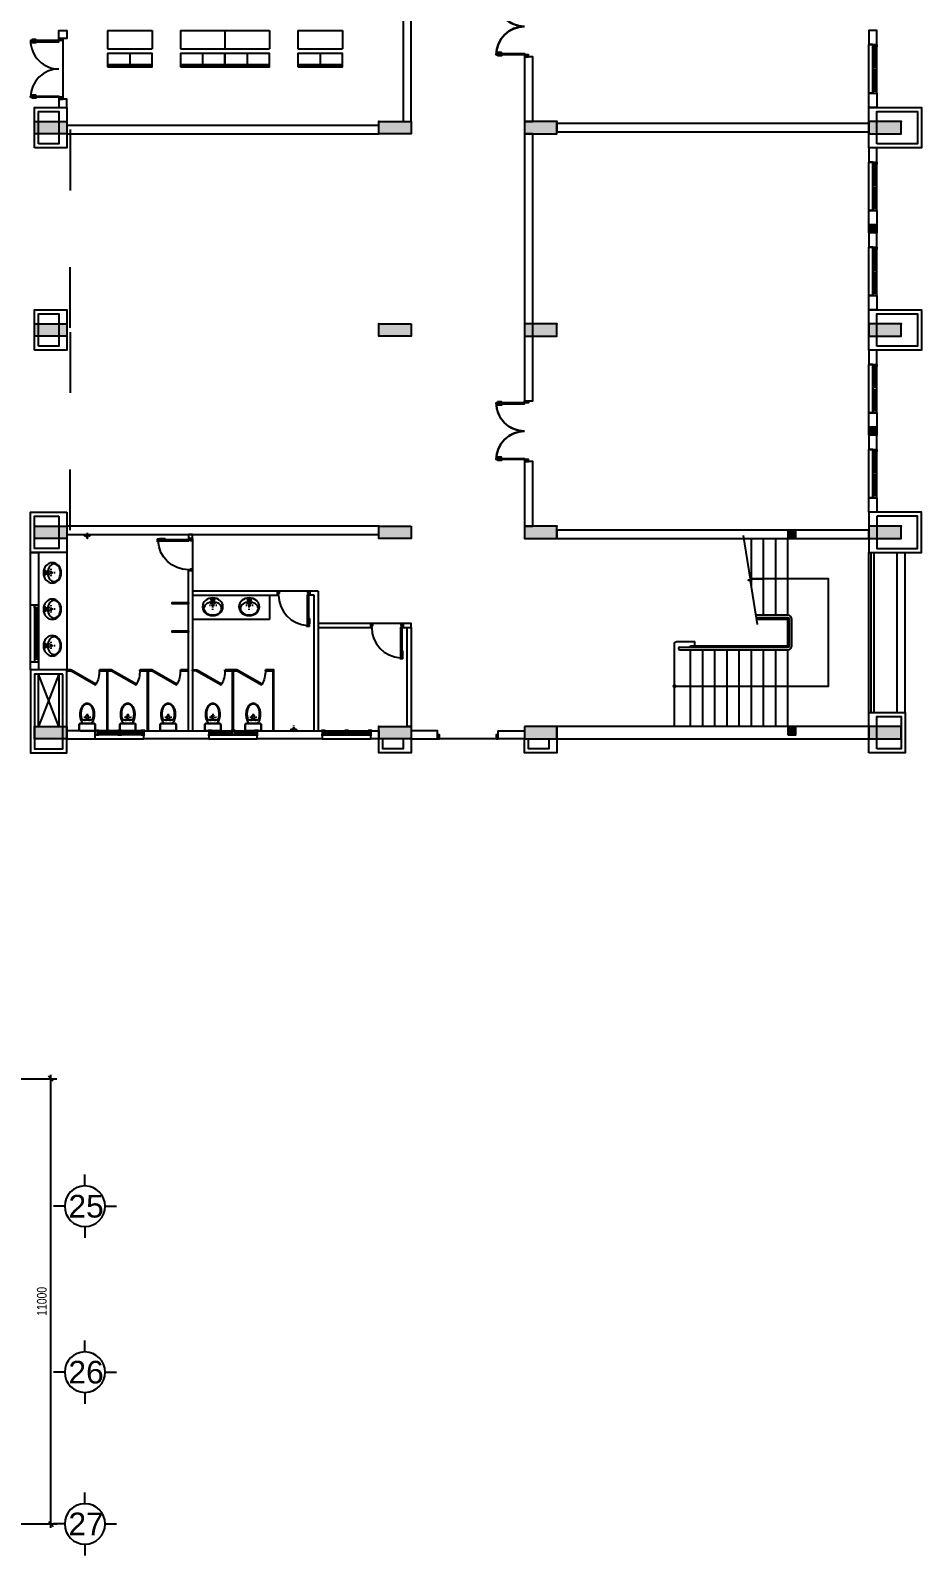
# Model space of a CAD drawing. Header units: millimetres. Extents: x -9574 to 115615, y -25569 to 161230.
# Drawn here: x 79760 to 101760, y -11780 to 25900 of the extents above; entities that cross this region are included whole.
import ezdxf
from ezdxf.enums import TextEntityAlignment as Align

# ---------------------------------------------------------------- set-up
doc = ezdxf.new("R2010")
doc.units = ezdxf.units.MM
for name, pattern in [('TT T1$0$DASHDOT', [1, 0.5, -0.25, 0, -0.25]), ('TT T1$0$DASHDOT2', [0.5, 0.25, -0.125, 0, -0.125]), ('TT T1$0$HIDDEN', [0.375, 0.25, -0.125])]:
    doc.linetypes.add(name, pattern=pattern)
for name, color, linetype in [('cot TT T1$0$COT1', 7, 'Continuous'), ('cot TT T1$0$COTPHU7', 7, 'Continuous'), ('luoi  H3$0$DIM100', 9, 'Continuous'), ('luoi  H3$0$GHICHU', 40, 'Continuous'), ('luoi  H3$0$KH TRUC100', 7, 'Continuous'), ('TT T1$0$03', 4, 'Continuous'), ('TT T1$0$COTPHU7', 7, 'Continuous'), ('TT T1$0$CUA', 7, 'Continuous'), ('TT T1$0$CUA3', 3, 'Continuous'), ('TT T1$0$HATCH', 8, 'Continuous'), ('TT T1$0$HATCH5', 5, 'Continuous'), ('TT T1$0$NETCAT8', 8, 'Continuous'), ('TT T1$0$s-cua so', 165, 'Continuous'), ('TT T1$0$s-dim-100', 146, 'Continuous'), ('TT T1$0$s-thiet bi', 43, 'Continuous'), ('TT T1$0$TAYVIN31', 31, 'Continuous'), ('TT T1$0$TBI241', 241, 'Continuous'), ('TT T1$0$THAY55', 55, 'Continuous'), ('TT T1$0$TUONG6', 6, 'Continuous')]:
    doc.layers.add(name, color=color, linetype=linetype)
doc.styles.add('luoi  H3$0$VHELVEN', font='vhelven_0.ttf')
doc.styles.add('luoi  H3$0$VSIMPLEX.SHX', font='VSIMPLEX.SHX', dxfattribs={"width": 0.8})
doc.styles.add('TT T1$0$VSIMPLEX.SHX', font='VSIMPLEX.SHX', dxfattribs={"width": 0.8})
doc.linetypes.add('TT T1$0$ZIGZAG', pattern='A,0.0001,-0.2,[131,ltypeshp.shx,S=0.2,R=0,X=-0.2,Y=0],-0.4,[131,ltypeshp.shx,S=0.2,R=180,X=0.2,Y=0],-0.2', length=0.8001)
doc.dimstyles.new('luoi  H3$0$100', dxfattribs={"dimscale": 0, "dimtxt": 240, "dimasz": 120, "dimexe": 150, "dimexo": 300, "dimgap": 100, "dimtad": 1, "dimdec": 0, "dimzin": 0, "dimdsep": 46, "dimtxsty": 'luoi  H3$0$VSIMPLEX.SHX', "dimblk1": 'luoi  H3$0$_OBLIQUE', "dimblk2": 'luoi  H3$0$_OBLIQUE', "dimsah": 1, "dimcen": 0, "dimdle": 100, "dimclrd": 2, "dimclre": 2, "dimclrt": 4, "dimadec": 0, "dimazin": 0, "dimtfac": 1, "dimtdec": 0, "dimtix": 1, "dimtmove": 2, "dimatfit": 3, "dimfxl": 0, "dimtolj": 1, "dimtzin": 0, "dimlwd": -1, "dimlwe": -1, "dimarcsym": 0})
doc.dimstyles.new('TT T1$0$100', dxfattribs={"dimscale": 0, "dimtxt": 600, "dimasz": 120, "dimexe": 150, "dimexo": 300, "dimgap": 100, "dimtad": 1, "dimdec": 0, "dimzin": 0, "dimdsep": 46, "dimtxsty": 'TT T1$0$VSIMPLEX.SHX', "dimblk1": 'TT T1$0$_OBLIQUE', "dimblk2": 'TT T1$0$_OBLIQUE', "dimsah": 1, "dimcen": 0, "dimdle": 100, "dimclrd": 2, "dimclre": 2, "dimclrt": 4, "dimadec": 0, "dimazin": 0, "dimtfac": 1, "dimtdec": 0, "dimtix": 1, "dimtmove": 2, "dimatfit": 3, "dimfxl": 0, "dimtolj": 1, "dimtzin": 0, "dimlwd": -1, "dimlwe": -1, "dimarcsym": 0})

# ---------------------------------------------------------------- blocks, each defined once
blk = doc.blocks.new('luoi  H3$0$TRUCCOT')
for p, q in [((0, -140), (0, 0)), ((-250, -390), (-390, -390)), ((250, -390), (390, -390)), ((0, -640), (0, -780))]:
    blk.add_line(p, q)
blk.add_circle((0, -390), 250)
at = {"layer": 'luoi  H3$0$GHICHU', "style": 'luoi  H3$0$VHELVEN'}
blk.add_attdef('TRUC', text='', height=280, dxfattribs=at).set_placement((0, -390), align=Align.MIDDLE_CENTER)
blk = doc.blocks.new('luoi  H3$0$_OBLIQUE')
at = {"color": 0, "linetype": 'ByBlock'}
blk.add_line((-0.5, -0.5), (0.5, 0.5), dxfattribs=at)
blk = doc.blocks.new('*D98')
at = {"layer": 'DEFPOINTS', "color": 0, "ltscale": 2}
for p in [(78345, 0), (80260, 0), (78345, -11000)]:
    blk.add_point(p, dxfattribs=at)
at = {"layer": 'luoi  H3$0$DIM100', "color": 2, "ltscale": 2}
for p, q in [((78645, 0), (80410, 0)), ((80260, -11100), (80260, 100)), ((78645, -11000), (80410, -11000))]:
    blk.add_line(p, q, dxfattribs=at)
at = {"layer": 'luoi  H3$0$DIM100', "color": 2, "ltscale": 2, "xscale": 120, "yscale": 120, "zscale": 120}
for p, rotation in [((80260, 0), 90), ((80260, -11000), 270)]:
    blk.add_blockref('luoi  H3$0$_OBLIQUE', p, dxfattribs=dict(at, rotation=rotation))
at = {"layer": 'luoi  H3$0$DIM100', "color": 4, "ltscale": 2, "insert": (80040, -5500), "char_height": 240, "attachment_point": 5, "rotation": 90, "style": 'luoi  H3$0$VSIMPLEX.SHX'}
blk.add_mtext('\\A1;11000', dxfattribs=at)
blk = doc.blocks.new('TT T1$0$Cotvuong')
blk.add_hatch(color=256).paths.add_polyline_path([(50, 50), (-50, 50), (-50, -50), (50, -50)])
blk.add_lwpolyline([(-50, -50), (50, -50), (50, 50), (-50, 50)], close=True)
blk.add_point((0, 0))
blk = doc.blocks.new('TT T1$0$1canh')
at = {"color": 4, "linetype": 'Continuous'}
for p, q in [((0, 100), (100, 100)), ((4, 50.5), (96, 50.5)), ((0, 0), (100, 0))]:
    blk.add_line(p, q, dxfattribs=at)
for points in [[(0, 0), (5, 0), (5, 100), (0, 100)], [(100, 0), (95, 0), (95, 100), (100, 100)]]:
    blk.add_lwpolyline(points, close=True, dxfattribs=at)
blk = doc.blocks.new('TT T1$0$VES-001')
at = {"layer": 'TT T1$0$s-thiet bi', "linetype": 'TT T1$0$DASHDOT2', "ltscale": 100}
for p, q in [((-95, -179), (89, -179)), ((1, -285), (1, -99))]:
    blk.add_line(p, q, dxfattribs=at)
at = {"layer": 'TT T1$0$s-thiet bi', "linetype": 'Continuous'}
for p, q in [((-5, -50), (-51, -113)), ((-3, -51), (-34, -123)), ((1, -51), (33, -123)), ((3, -50), (49, -113))]:
    blk.add_line(p, q, dxfattribs=at)
at = {"layer": 'TT T1$0$s-thiet bi'}
for p, q in [((-44, -111), (-7, -46)), ((0, -53), (-36, -116)), ((-1, -36), (-24, -77)), ((-24, -77), (-15, -82)), ((-15, -82), (4, -39)), ((14, -82), (-6, -39)), ((-2, -54), (-3, -54)), ((-2, -53), (34, -116)), ((-1, -36), (22, -77)), ((0, -54), (1, -54)), ((43, -111), (5, -46)), ((22, -77), (14, -82))]:
    blk.add_line(p, q, dxfattribs=at)
blk.add_circle((1, -179), 18.6, dxfattribs=at)
at = {"layer": 'TT T1$0$s-thiet bi', "linetype": 'Continuous'}
for centre, radius, start, end in [((-43, -118), 14.4, 95.7305, 24.3395), ((-43, -118), 9.71, 150.035, 330.035), ((41, -118), 14.4, 155.6605, 84.2695), ((41, -118), 9.71, 209.965, 29.965)]:
    blk.add_arc(centre, radius, start, end, dxfattribs=at)
at = {"layer": 'TT T1$0$s-thiet bi'}
for centre, radius, start, end in [((-40, -113), 5, 150, 330), ((-2, -44), 7.5, 269.2246, 216.2304), ((0, -44), 7.5, 323.7696, 270.7754), ((38, -113), 5, 210, 30)]:
    blk.add_arc(centre, radius, start, end, dxfattribs=at)
for centre, major_axis, ratio in [((2, -213), (-247, 0), 0.870968), ((0, -255), (-213, 0), 0.730535)]:
    blk.add_ellipse(centre, major_axis=major_axis, ratio=ratio, dxfattribs=at)
at = {"layer": 'TT T1$0$s-thiet bi', "linetype": 'Continuous', "extrusion": (0, 0, -1)}
for start_param, end_param in [(5.004405, 8.484676), (5.004405, 8.484676), (4.652194, 4.791119), (10.36488, 10.773522)]:
    blk.add_ellipse((1, -44), major_axis=(-53.4, 0), ratio=0.303272, start_param=start_param, end_param=end_param, dxfattribs=at)
at = {"layer": 'TT T1$0$s-thiet bi', "linetype": 'Continuous'}
for start_param, end_param in [(5.004405, 8.484676), (5.004405, 8.484676), (10.36488, 10.773522), (4.652194, 4.791119)]:
    blk.add_ellipse((-2, -44), major_axis=(53.4, 0), ratio=0.303272, start_param=start_param, end_param=end_param, dxfattribs=at)
blk = doc.blocks.new('TT T1$0$CS-1200')
for p, q in [((-25, 100), (1225, 100)), ((-25, 0), (1225, 0)), ((0, 125), (0, -25)), ((50, 125), (50, -25)), ((575, 60), (50, 60)), ((575, 40), (50, 40)), ((1150, 60), (625, 60)), ((1150, 40), (625, 40)), ((1150, 125), (1150, -25)), ((1200, 125), (1200, -25))]:
    blk.add_line(p, q)
for points in [[(575, 126), (575, -24)], [(625, 126), (625, -24)], [(625, 126), (625, -24)]]:
    blk.add_lwpolyline(points)
blk = doc.blocks.new('TT T1$0$Voitam-01-MB')
for p, q in [((-34, 0), (-75, 0)), ((75, 0), (34, 0)), ((-41, -4), (-68, -4)), ((-60, -21), (-64, -21)), ((-60, -24), (-64, -24)), ((-62, -11), (-47, -11)), ((-49, -21), (-45, -21)), ((-49, -24), (-45, -24)), ((-15, -8), (-8, -68)), ((15, -8), (-15, -8)), ((8, -68), (15, -8)), ((68, -4), (41, -4)), ((49, -21), (45, -21)), ((49, -24), (45, -24)), ((47, -11), (61, -11)), ((60, -21), (64, -21)), ((60, -24), (64, -24))]:
    blk.add_line(p, q)
at = {"linetype": 'TT T1$0$DASHDOT2', "ltscale": 0.1}
for p, q in [((-54, 0), (-54, 7)), ((0, 39), (0, -125)), ((54, 0), (54, 7))]:
    blk.add_line(p, q, dxfattribs=at)
blk.add_lwpolyline([(22, 0), (-22, 0)])
for points in [[(-49, -15), (-49, -30), (-60, -30), (-60, -15)], [(60, -15), (60, -30), (49, -30), (49, -15)]]:
    blk.add_lwpolyline(points, close=True)
for centre in [(-68, -22), (-54, -22), (-41, -22), (41, -22), (54, -22), (68, -22)]:
    blk.add_circle(centre, 4.19)
for centre, radius, start, end in [((-81, -21), 21.4, 15.2551, 74.7449), ((-28, -21), 21.4, 105.2551, 164.7449), ((-12, 3), 11, 196.1502, 253.8498), ((0, -68), 7.5, 180, 0), ((12, 3), 11, 286.1502, 343.8498), ((28, -21), 21.4, 15.2551, 74.7449), ((81, -21), 21.4, 105.2551, 164.7449)]:
    blk.add_arc(centre, radius, start, end)
blk = doc.blocks.new('TT T1$0$cua 700')
at = {"layer": 'TT T1$0$s-cua so'}
for p, q in [((555031, -69322), (555011, -69322)), ((555031, -70022), (555011, -70022))]:
    blk.add_line(p, q, dxfattribs=at)
blk.add_lwpolyline([(555031, -69322), (555381, -69928), (555364, -69938), (555014, -69332)], close=True, dxfattribs=at)
blk.add_arc((555030, -69317), 705, 270.0535, 298.2174, dxfattribs=at)
blk = doc.blocks.new('TT T1$0$VES-012')
at = {"layer": 'TT T1$0$s-thiet bi'}
blk.add_line((-109, -270), (109, -270), dxfattribs=at)
at = {"layer": 'TT T1$0$s-thiet bi', "linetype": 'TT T1$0$DASHDOT', "ltscale": 50}
for p, q in [((-83, -339), (92, -339)), ((0, -420), (0, -270))]:
    blk.add_line(p, q, dxfattribs=at)
at = {"layer": 'TT T1$0$s-thiet bi'}
blk.add_lwpolyline([(-175, 0), (175, 0, -0.414214), (200, -25), (200, -154, -0.414214), (175, -179), (-175, -179, -0.414214), (-200, -154), (-200, -25, -0.414214)], format="xyb", close=True, dxfattribs=at)
at = {"layer": 'TT T1$0$s-thiet bi', "linetype": 'Continuous'}
blk.add_lwpolyline([(200, -25, 0.414214), (175, 0), (-175, 0, 0.414214), (-200, -25), (-200, -154, 0.414214), (-175, -179), (175, -179, 0.414214), (200, -154)], format="xyb", close=True, dxfattribs=at)
for points in [[(-72, -261), (-41, -261), (-41, -268), (-72, -268)], [(72, -261), (41, -261), (41, -268), (72, -268)]]:
    blk.add_lwpolyline(points, close=True, dxfattribs=at)
at = {"layer": 'TT T1$0$s-thiet bi', "linetype": 'TT T1$0$HIDDEN'}
blk.add_circle((0, -339), 46.9, dxfattribs=at)
at = {"layer": 'TT T1$0$s-thiet bi', "linetype": 'Continuous'}
for centre, start, end in [((-354, -126), 335.779, 347.2497), ((354, -126), 192.7502, 204.2209)]:
    blk.add_arc(centre, 241, start, end, dxfattribs=at)
at = {"layer": 'TT T1$0$s-thiet bi'}
for centre, start, end in [((-109, -290), 90, 159.4144), ((109, -290), 20.5877, 90)]:
    blk.add_arc(centre, 20, start, end, dxfattribs=at)
for points, knots in [([(-134, -225), (-135, -226), (-135, -226), (-141, -238), (-146, -250), (-155, -274), (-160, -287), (-166, -314), (-169, -328), (-173, -356), (-175, -370), (-176, -399), (-176, -413), (-175, -442), (-174, -457), (-170, -485), (-167, -499), (-161, -525), (-157, -538), (-147, -563), (-142, -575), (-131, -597), (-125, -608), (-112, -627), (-105, -636), (-90, -652), (-83, -658), (-67, -670), (-59, -675), (-43, -683), (-35, -686), (-18, -690), (-10, -692), (6, -692), (14, -691), (31, -688), (39, -685), (55, -678), (63, -673), (79, -662), (86, -655), (101, -640), (108, -632), (122, -613), (128, -603), (140, -581), (145, -569), (154, -545), (159, -532), (166, -505), (169, -492), (173, -464), (175, -449), (176, -421), (176, -406), (175, -377), (174, -363), (170, -335), (168, -321), (161, -294), (158, -281), (149, -256), (144, -244), (137, -230), (136, -228), (134, -225)], [0.885217, 0.885217, 0.885217, 0.885217, 0.89404, 0.89404, 1.043047, 1.043047, 1.192053, 1.192053, 1.34106, 1.34106, 1.490067, 1.490067, 1.639073, 1.639073, 1.78808, 1.78808, 1.937087, 1.937087, 2.086093, 2.086093, 2.2351, 2.2351, 2.384107, 2.384107, 2.533113, 2.533113, 2.68212, 2.68212, 2.831127, 2.831127, 2.980133, 2.980133, 3.12914, 3.12914, 3.278147, 3.278147, 3.427153, 3.427153, 3.57616, 3.57616, 3.725166, 3.725166, 3.874173, 3.874173, 4.02318, 4.02318, 4.172186, 4.172186, 4.321193, 4.321193, 4.4702, 4.4702, 4.619206, 4.619206, 4.768213, 4.768213, 4.91722, 4.91722, 5.066226, 5.066226, 5.215233, 5.215233, 5.36424, 5.36424, 5.397971, 5.397971, 5.397971, 5.397971]), ([(-128, -283), (-128, -285), (-129, -287), (-132, -296), (-135, -304), (-140, -322), (-142, -333), (-146, -355), (-148, -366), (-150, -389), (-151, -401), (-151, -424), (-151, -436), (-150, -459), (-148, -471), (-145, -493), (-143, -504), (-137, -528), (-134, -540), (-125, -563), (-121, -574), (-111, -594), (-105, -604), (-95, -620), (-90, -626), (-79, -638), (-74, -644), (-65, -652), (-62, -655), (-55, -660), (-51, -662), (-42, -667), (-37, -670), (-27, -674), (-22, -675), (-13, -677), (-8, -678), (2, -678), (7, -678), (16, -677), (21, -676), (31, -672), (36, -670), (46, -665), (51, -662), (62, -655), (67, -651), (76, -642), (80, -638), (88, -628), (92, -623), (99, -613), (103, -607), (111, -594), (114, -587), (121, -572), (125, -564), (131, -548), (134, -539), (139, -520), (142, -509), (146, -487), (148, -476), (150, -453), (151, -441), (151, -418), (151, -406), (150, -383), (149, -371), (145, -348), (143, -337), (138, -314), (134, -302), (129, -288), (128, -285), (128, -283)], [1.044313, 1.044313, 1.044313, 1.044313, 1.071301, 1.071301, 1.164343, 1.164343, 1.291504, 1.291504, 1.418664, 1.418664, 1.545825, 1.545825, 1.672986, 1.672986, 1.800146, 1.800146, 1.927307, 1.927307, 2.075117, 2.075117, 2.222926, 2.222926, 2.370735, 2.370735, 2.492154, 2.492154, 2.613572, 2.613572, 2.693712, 2.693712, 2.773852, 2.773852, 2.88862, 2.88862, 3.003387, 3.003387, 3.118154, 3.118154, 3.232921, 3.232921, 3.347688, 3.347688, 3.462455, 3.462455, 3.577223, 3.577223, 3.69199, 3.69199, 3.786516, 3.786516, 3.881042, 3.881042, 3.975568, 3.975568, 4.081875, 4.081875, 4.188182, 4.188182, 4.294489, 4.294489, 4.421992, 4.421992, 4.549496, 4.549496, 4.676999, 4.676999, 4.804503, 4.804503, 4.932007, 4.932007, 5.05951, 5.05951, 5.207533, 5.207533, 5.238878, 5.238878, 5.238878, 5.238878])]:
    blk.add_open_spline(points, degree=3, knots=knots, dxfattribs=at)
blk = doc.blocks.new('TT T1$0$CD-800')
for p, q in [((25, 850), (-8, 850)), ((45, 200), (45, 750))]:
    blk.add_line(p, q)
for points in [[(25, 806), (3, 806), (3, 677)], [(25, 785), (8, 785), (8, 677), (3, 677)], [(25, 893), (25, 850)], [(25, 750), (65, 750), (65, 850), (25, 850), (25, 750)], [(25, 763), (25, 187)], [(65, 850), (65, 893)], [(65, 200), (65, 777)], [(65, 200), (25, 200), (25, 100), (65, 100), (65, 200)]]:
    blk.add_lwpolyline(points)
for points in [[(0, 0), (0, 100), (25, 100), (25, 50), (50, 50), (50, 0)], [(800, 0), (800, 100), (775, 100), (775, 50), (750, 50), (750, 0)]]:
    blk.add_lwpolyline(points, close=True)
at = {"layer": 'TT T1$0$HATCH'}
blk.add_arc((25, 100), 750, 0, 86.9428, dxfattribs=at)
blk = doc.blocks.new('TT T1$0$2CANH-03')
at = {"color": 7, "linetype": 'Continuous'}
for p, q in [((-2.4, 93.1), (0, 93.1)), ((-2.4, 91.8), (0, 91.8)), ((4, 93.1), (6.4, 93.1)), ((4, 91.8), (6.4, 91.8)), ((196, 93.1), (193.6, 93.1)), ((196, 91.8), (193.6, 91.8)), ((202.4, 93.1), (200, 93.1)), ((202.4, 91.8), (200, 91.8))]:
    blk.add_line(p, q, dxfattribs=at)
at = {"color": 4, "linetype": 'Continuous'}
for points in [[(-3.7, 95.3), (-2.4, 95.3), (-2.4, 81.3), (-3.7, 81.3)], [(0, 0), (0, 100), (4, 100), (4, 0)], [(7.7, 95.3), (6.4, 95.3), (6.4, 81.3), (7.7, 81.3)], [(192.3, 95.3), (193.6, 95.3), (193.6, 81.3), (192.3, 81.3)], [(200, 0), (200, 100), (196, 100), (196, 0)], [(203.7, 95.3), (202.4, 95.3), (202.4, 81.3), (203.7, 81.3)]]:
    blk.add_lwpolyline(points, close=True, dxfattribs=at)
at = {"linetype": 'Continuous'}
for centre, start, end in [((0, 0), 0, 90), ((200, 0), 90, 180)]:
    blk.add_arc(centre, 100, start, end, dxfattribs=at)
blk = doc.blocks.new('TT T1$0$CUA 1500')
at = {"layer": 'TT T1$0$CUA3'}
for points in [[(243727, 243926), (243677, 243926), (243677, 244026), (243727, 244026)], [(245127, 243926), (245177, 243926), (245177, 244026), (245127, 244026)]]:
    blk.add_lwpolyline(points, close=True, dxfattribs=at)
at = {"layer": 'TT T1$0$CUA3', "xscale": 7, "yscale": 7, "zscale": 0.5, "rotation": 180}
blk.add_blockref('TT T1$0$2CANH-03', (245127, 243926), dxfattribs=at)
blk = doc.blocks.new('TT T1$0$BAN-2')
at = {"layer": 'TT T1$0$TBI241'}
for p, q in [((550, 571), (550, 848)), ((1100, 450), (0, 450)), ((0, 0), (0, 450)), ((1100, 0), (1100, 450)), ((1100, 0), (0, 0))]:
    blk.add_line(p, q, dxfattribs=at)
for points in [[(1100, 900), (0, 900), (0, 848), (1100, 848)], [(1100, 848), (0, 848), (0, 571), (1100, 571)]]:
    blk.add_lwpolyline(points, close=True, dxfattribs=at)
blk = doc.blocks.new('TT T1$0$CUA 1200')
at = {"layer": 'TT T1$0$CUA3'}
for p, q in [((230027, 244954), (228827, 244954)), ((230027, 244854), (230027, 244954)), ((230027, 244854), (228827, 244854)), ((230027, 244754), (228827, 244754)), ((229402, 244804), (228877, 244804)), ((229977, 244804), (229452, 244804))]:
    blk.add_line(p, q, dxfattribs=at)
blk.add_lwpolyline([(228827, 244854), (228827, 244954)], dxfattribs=at)
for points in [[(228827, 244754), (228877, 244754), (228877, 244854), (228827, 244854)], [(229452, 244754), (229402, 244754), (229402, 244854), (229452, 244854)], [(230027, 244754), (229977, 244754), (229977, 244854), (230027, 244854)]]:
    blk.add_lwpolyline(points, close=True, dxfattribs=at)
blk = doc.blocks.new('TT T1$0$_OBLIQUE')
at = {"color": 0, "linetype": 'ByBlock'}
blk.add_line((-0.5, -0.5), (0.5, 0.5), dxfattribs=at)
blk = doc.blocks.new('cot TT T1$0$COT 33X800')
at = {"layer": 'cot TT T1$0$COT1'}
blk.add_hatch(color=256, dxfattribs=at).paths.add_polyline_path([(152348, -78357), (152648, -78357), (152648, -79157), (152348, -79157)])
blk.add_lwpolyline([(152348, -78357), (152648, -78357), (152648, -79157), (152348, -79157)], close=True, dxfattribs=at)
at = {"layer": 'cot TT T1$0$COT1', "ltscale": 2}
blk.add_point((152348, -79157), dxfattribs=at)
blk = doc.blocks.new('cot TT T1$0$Cotvuong')
blk.add_hatch(color=256).paths.add_polyline_path([(50, 50), (-50, 50), (-50, -50), (50, -50)])
blk.add_lwpolyline([(-50, -50), (50, -50), (50, 50), (-50, 50)], close=True)
blk.add_point((0, 0))
blk = doc.blocks.new('cot TT T1')
at = {"layer": 'cot TT T1$0$COT1', "rotation": 270}
for p in [(159017, 175998), (167517, 175998), (159017, 170998), (167517, 170998), (159017, 165998), (167517, 165998), (159017, 161048), (167517, 161048)]:
    blk.add_blockref('cot TT T1$0$COT 33X800', p, dxfattribs=at)
at = {"layer": 'cot TT T1$0$COT1', "xscale": -1, "rotation": 90}
for p in [(13603, 175998), (22103, 175998), (13603, 170998), (22103, 170998), (13603, 165998), (22103, 165998), (13603, 161048), (22103, 161048)]:
    blk.add_blockref('cot TT T1$0$COT 33X800', p, dxfattribs=at)
at = {"layer": 'cot TT T1$0$COTPHU7', "ltscale": 2, "xscale": -2, "yscale": 2, "rotation": 90}
for p in [(100560, 21000), (100560, 16000)]:
    blk.add_blockref('cot TT T1$0$Cotvuong', p, dxfattribs=at)
at = {"layer": 'cot TT T1$0$COTPHU7', "ltscale": 2, "xscale": 2, "yscale": 2}
for p in [(98560, 13450), (98560, 8600)]:
    blk.add_blockref('cot TT T1$0$Cotvuong', p, dxfattribs=at)
blk = doc.blocks.new('luoi  H3')
at = {"layer": 'luoi  H3$0$KH TRUC100'}
ref = blk.add_blockref('luoi  H3$0$TRUCCOT', (81104.1, -2370), dxfattribs=dict(at, xscale=-2, yscale=2, zscale=2))
ref.add_attrib('TRUC', '25', dxfattribs={"height": 560, "style": 'luoi  H3$0$VHELVEN'}).set_placement((81132.2, -3150), align=Align.MIDDLE_CENTER)
ref = blk.add_blockref('luoi  H3$0$TRUCCOT', (81104.1, -6470), dxfattribs=dict(at, xscale=-2, yscale=2, zscale=2))
ref.add_attrib('TRUC', '26', dxfattribs={"height": 560, "style": 'luoi  H3$0$VHELVEN'}).set_placement((81132.2, -7250), align=Align.MIDDLE_CENTER)
ref = blk.add_blockref('luoi  H3$0$TRUCCOT', (81104.1, -10220), dxfattribs=dict(at, xscale=-2, yscale=2, zscale=2))
ref.add_attrib('TRUC', '27', dxfattribs={"height": 560, "style": 'luoi  H3$0$VHELVEN'}).set_placement((81132.2, -11000), align=Align.MIDDLE_CENTER)
at = {"layer": 'luoi  H3$0$DIM100', "ltscale": 2}
dim = blk.add_linear_dim(base=(80260, 0), p1=(78344.7, -11000), p2=(78344.7, 0), angle=90, dimstyle='luoi  H3$0$100', override={"dimscale": 1}, dxfattribs=at)
dim.commit()
dim.dimension.update_dxf_attribs({"geometry": '*D98', "text_midpoint": (80040, -5500)})
blk = doc.blocks.new('TT T1')
at = {"layer": 'TT T1$0$03'}
for p, q in [((80560, 25700), (80560, 24200)), ((97560.5, 12127.8), (97560.5, 13350)), ((97860.5, 11450), (97860.5, 13350)), ((98160.5, 11450), (98160.5, 13350)), ((98460.5, 11450), (98460.5, 13350)), ((98460.5, 11450), (97666.2, 11450)), ((98460.5, 11390), (97675.6, 11390)), ((97860.5, 11350), (97860.5, 11390)), ((98160.5, 11350), (98160.5, 11390)), ((98500.5, 10700), (98500.5, 11350)), ((98560.5, 10700), (98560.5, 11350)), ((95790.5, 10660), (98460.5, 10660)), ((95790.5, 10600), (98460.5, 10600)), ((96060.5, 10660), (96060.5, 10700)), ((96060.5, 10660), (96060.5, 10700)), ((96060.5, 8700), (96060.5, 10600)), ((96060.5, 8700), (96060.5, 10600)), ((96360.5, 10660), (96360.5, 10700)), ((96360.5, 8700), (96360.5, 10600)), ((96660.5, 10660), (96660.5, 10700)), ((96660.5, 8700), (96660.5, 10600)), ((96960.5, 10660), (96960.5, 10700)), ((96960.5, 8700), (96960.5, 10600)), ((97260.5, 10660), (97260.5, 10700)), ((97260.5, 8700), (97260.5, 10600)), ((97560.5, 10660), (97560.5, 10700)), ((97560.5, 8700), (97560.5, 10600)), ((97860.5, 10660), (97860.5, 10700)), ((97860.5, 8700), (97860.5, 10600)), ((98160.5, 10660), (98160.5, 10700)), ((98160.5, 8700), (98160.5, 10600)), ((98460.5, 10660), (98460.5, 10700)), ((98460.5, 8700), (98460.5, 10600))]:
    blk.add_line(p, q, dxfattribs=at)
for points in [[(96060.5, 10700), (98460.5, 10700), (98460.5, 11350), (97681.8, 11350)], [(98460.5, 11450), (97681.8, 11450)], [(98460.5, 10800), (98460.5, 11390)], [(96160.5, 10700), (96160.5, 10800)]]:
    blk.add_lwpolyline(points, dxfattribs=at)
blk.add_lwpolyline([(95660.5, 8700), (95660.5, 10750, -0.4142136), (95710.5, 10800), (96160.5, 10800)], format="xyb", dxfattribs=at)
for centre, radius, start, end in [((98460.5, 11350), 100, 0, 90), ((98460.5, 11350), 40, 0, 90), ((95790.5, 10630), 30, 90, 270), ((98460.5, 10700), 100, 270, 0), ((98460.5, 10700), 40, 270, 0)]:
    blk.add_arc(centre, radius, start, end, dxfattribs=at)
at = {"layer": 'TT T1$0$CUA'}
for p, q in [((83759.8, 13350), (83759.8, 12550)), ((86660.2, 12050), (85860.2, 12050)), ((88959.6, 11250), (88159.6, 11250))]:
    blk.add_line(p, q, dxfattribs=at)
at = {"layer": 'TT T1$0$CUA3', "linetype": 'TT T1$0$ZIGZAG', "ltscale": 0.2}
for p, q in [((80740.9, 23450), (80740.9, 21950)), ((80740.9, 18550), (80740.9, 20050)), ((80740.9, 18450), (80740.9, 16950)), ((80740.9, 13550), (80740.9, 15050))]:
    blk.add_line(p, q, dxfattribs=at)
at = {"layer": 'TT T1$0$CUA3'}
for p, q in [((79760, 10300), (79760, 11700)), ((81359.8, 8400), (82559.8, 8400)), ((84159.8, 8400), (85359.8, 8400)), ((86959.8, 8400), (88159.8, 8400))]:
    blk.add_line(p, q, dxfattribs=at)
at = {"layer": 'TT T1$0$CUA3', "ltscale": 2}
blk.add_line((91310.1, 8400), (89810.1, 8400), dxfattribs=at)
for points in [[(89860.1, 8400), (89860.1, 8500), (89810.1, 8500), (89810.1, 8400)], [(89860.1, 8400), (89860.1, 8500), (89810.1, 8500), (89810.1, 8400)], [(91310.1, 8400), (91310.1, 8500), (91260.1, 8500), (91260.1, 8400)]]:
    blk.add_lwpolyline(points, close=True, dxfattribs=at)
at = {"layer": 'TT T1$0$HATCH', "ltscale": 2}
for p, q in [((80460.2, 8700), (79960.8, 10000)), ((80460.2, 10000), (79960.8, 8700)), ((79960.8, 8700), (79960.8, 10000)), ((80460.2, 10000), (80460.2, 8700))]:
    blk.add_line(p, q, dxfattribs=at)
for points in [[(97358.5, 13423.7), (97527.2, 12341.5), (97579.2, 12332.8), (97480.4, 12317.3), (97532.3, 12308.6), (97701.1, 11226.4)], [(95660.5, 9700), (99460.5, 9700), (99460.5, 12350), (97525.9, 12350)]]:
    blk.add_lwpolyline(points, dxfattribs=at)
at = {"layer": 'TT T1$0$HATCH5', "ltscale": 2}
for p, q in [((80660, 13000), (80660, 10100)), ((85660.2, 11950), (85660.2, 11350)), ((85660.2, 11350), (83759.8, 11350)), ((81649.8, 8600), (81649.8, 10080)), ((81669.8, 8600), (81669.8, 10080)), ((82649.8, 8600), (82649.8, 10080)), ((82669.8, 8600), (82669.8, 10080)), ((84750.6, 8600), (84750.6, 10080)), ((84770.6, 8600), (84770.6, 10080)), ((85750.6, 8600), (85750.6, 10080)), ((85770.6, 8600), (85770.6, 10080))]:
    blk.add_line(p, q, dxfattribs=at)
for points in [[(80660, 10100), (80660, 10080), (80759.8, 10080), (80759.8, 10100)], [(81464.7, 10100), (81464.7, 10080), (81759.8, 10080), (81759.8, 10100)], [(82459.8, 10100), (82459.8, 10080), (82759.8, 10080), (82759.8, 10100)], [(83459.8, 10100), (83459.8, 10080), (83659.8, 10080), (83659.8, 10100)], [(83760.6, 10080), (83760.6, 10100), (83860.6, 10100), (83860.6, 10080)], [(84565.6, 10100), (84565.6, 10080), (84860.6, 10080), (84860.6, 10100)], [(85560.6, 10100), (85560.6, 10080), (85770.6, 10080), (85770.6, 10100)]]:
    blk.add_lwpolyline(points, close=True, dxfattribs=at)
at = {"layer": 'TT T1$0$NETCAT8', "const_width": 50}
blk.add_lwpolyline([(95685.5, 9700, -1), (95635.5, 9700, -1)], format="xyb", close=True, dxfattribs=at)
at = {"layer": 'TT T1$0$s-dim-100'}
for points in [[(83659.8, 11765), (83659.8, 11735), (83259.8, 11735), (83259.8, 11765)], [(83659.8, 11065), (83659.8, 11035), (83259.8, 11035), (83259.8, 11065)]]:
    blk.add_lwpolyline(points, close=True, dxfattribs=at)
at = {"layer": 'TT T1$0$TAYVIN31'}
for p, q in [((100460, 9052.5), (100460, 13000)), ((100520, 9052.5), (100520, 13000))]:
    blk.add_line(p, q, dxfattribs=at)
at = {"layer": 'TT T1$0$THAY55'}
blk.add_line((100590, 9052.5), (100590, 13000), dxfattribs=at)
at = {"layer": 'TT T1$0$TUONG6', "ltscale": 2}
for p, q in [((101160, 9050), (101160, 13000)), ((101360, 9050), (101360, 13000))]:
    blk.add_line(p, q, dxfattribs=at)
at = {"layer": 'TT T1$0$TUONG6'}
for p, q in [((83659.8, 8600), (83659.8, 12550)), ((83759.8, 12550), (83759.8, 8600)), ((86860.2, 12050), (86660.2, 12050)), ((86860.2, 12050), (86660.2, 12050)), ((86760.2, 11950), (86660.2, 11950)), ((86760.2, 8600), (86760.2, 11950)), ((86860.2, 12050), (86860.2, 8600))]:
    blk.add_line(p, q, dxfattribs=at)
for points in [[(88960, 23650), (89160, 23650), (89160, 68350), (88960, 68350)], [(80460, 25700), (80460, 25900), (80660, 25900), (80660, 25700)], [(100660, 25550), (100660, 25900), (100460, 25900), (100460, 25550)], [(91960, 25250), (91960, 23650), (92160, 23650), (92160, 25250)], [(80660, 24000), (80660, 24200), (80460, 24200), (80460, 24000)], [(100460, 24000), (100460, 24350), (100660, 24350), (100660, 24000)], [(79860, 23000), (79860, 24000), (80660, 24000), (80660, 23000)], [(79960, 23100), (79960, 23900), (80460, 23900), (80460, 23100)], [(100460, 23000), (100460, 24000), (101760, 24000), (101760, 23000)], [(100660, 23100), (100660, 23900), (101660, 23900), (101660, 23100)], [(88360, 23350), (88360, 23550), (80660, 23550), (80660, 23350)], [(100460, 23400), (100460, 23600), (92760, 23600), (92760, 23400)], [(91960, 16750), (92160, 16750), (92160, 23350), (91960, 23350)], [(100460, 23000), (100460, 22650), (100660, 22650), (100660, 23000)], [(100660, 21450), (100660, 21100), (100460, 21100), (100460, 21450)], [(100660, 20550), (100660, 20900), (100460, 20900), (100460, 20550)], [(100460, 19000), (100460, 19350), (100660, 19350), (100660, 19000)], [(79860, 18000), (79860, 19000), (80660, 19000), (80660, 18000)], [(79960, 18100), (79960, 18900), (80460, 18900), (80460, 18100)], [(100460, 18000), (100460, 19000), (101760, 19000), (101760, 18000)], [(100660, 18100), (100660, 18900), (101660, 18900), (101660, 18100)], [(100460, 18000), (100460, 17650), (100660, 17650), (100660, 18000)], [(100660, 16450), (100660, 16100), (100460, 16100), (100460, 16450)], [(100660, 15550), (100660, 15900), (100460, 15900), (100460, 15550)], [(91960, 15250), (91960, 13650), (92160, 13650), (92160, 15250)], [(100460, 14000), (100460, 14350), (100660, 14350), (100660, 14000)], [(80660.4, 14000), (80660.4, 13000), (79760, 13000), (79760, 14000)], [(100460, 14000), (100460, 13000), (101760, 13000), (101760, 14000)], [(80460.4, 13900), (80460.4, 13100), (79860, 13100), (79860, 13900)], [(88360, 13450), (88360, 13650), (80660, 13650), (80660, 13450)], [(100660, 13900), (100660, 13100), (101660, 13100), (101660, 13900)], [(83759.8, 13350), (83759.8, 13450), (83659.8, 13450), (83659.8, 13350)], [(100460, 13350), (100460, 13550), (92760, 13550), (92760, 13350)], [(79960, 11700), (79760, 11700), (79760, 13000), (79960, 13000)], [(85860.2, 11950), (85860.2, 12050), (83759.8, 12050), (83759.8, 11950)], [(88159.6, 11150), (88159.6, 11250), (86860.2, 11250), (86860.2, 11150)], [(89159.2, 11150), (89159.2, 11250), (88959.6, 11250), (88959.6, 11150)], [(89159.8, 8700), (89059.7, 8700), (89059.6, 11150), (89159.8, 11150)], [(79960, 10300), (79960, 10100), (79760, 10100), (79760, 10300)], [(80660, 10100), (79760, 10100), (79760, 8050), (80660, 8050)], [(80560, 10000), (79860, 10000), (79860, 8150), (80560, 8150)], [(100460, 8050), (100460, 9050), (101360, 9050), (101360, 8050)], [(92760, 8700), (92760, 8400), (100460, 8400), (100460, 8700)], [(100660, 8150), (100660, 8950), (101260, 8950), (101260, 8150)], [(81359.8, 8600), (80660, 8600), (80660, 8400), (81359.8, 8400)], [(82559.8, 8600), (84159.8, 8600), (84159.8, 8400), (82559.8, 8400)], [(85359.8, 8600), (86959.8, 8600), (86959.8, 8400), (85359.8, 8400)], [(88159.8, 8600), (88360, 8600), (88360, 8400), (88159.8, 8400)]]:
    blk.add_lwpolyline(points, close=True, dxfattribs=at)
for points in [[(83759.8, 12550), (83659.8, 12550)], [(86660.2, 11950), (86660.2, 12050)], [(89160, 8400), (89160, 8050), (88360, 8050), (88360, 8400)], [(88960, 8400), (88960, 8150), (88460, 8150), (88460, 8400)], [(89160.2, 8400), (89810.1, 8400), (89810.1, 8600), (89160.2, 8600)], [(89160.2, 8400), (89810.1, 8400), (89810.1, 8600), (89160.2, 8600)], [(91960, 8400), (91310.1, 8400), (91310.1, 8600), (91960, 8600)], [(92760, 8400), (92760, 8050), (91960, 8050), (91960, 8400)], [(92560, 8400), (92560, 8150), (92060, 8150), (92060, 8400)]]:
    blk.add_lwpolyline(points, dxfattribs=at)
at = {"layer": 'TT T1$0$03', "rotation": 270}
for p in [(-151965.8, 270427.4), (-163465.8, 269377.4), (-151965.8, 260427.4)]:
    blk.add_blockref('TT T1$0$CUA 1500', p, dxfattribs=at)
at = {"layer": 'TT T1$0$03', "xscale": -1, "rotation": 90}
for p in [(345413.6, 254377.4), (345413.6, 251477.4), (345413.6, 249377.4), (345413.6, 246477.4), (345413.6, 244377.4)]:
    blk.add_blockref('TT T1$0$CUA 1200', p, dxfattribs=at)
at = {"layer": 'TT T1$0$COTPHU7', "ltscale": 2, "xscale": -2, "yscale": 2, "rotation": 90}
for p in [(100560, 21000), (100560, 16000)]:
    blk.add_blockref('TT T1$0$Cotvuong', p, dxfattribs=at)
at = {"layer": 'TT T1$0$COTPHU7', "ltscale": 2, "xscale": 2, "yscale": 2}
for p in [(98560, 13450), (98560, 8600)]:
    blk.add_blockref('TT T1$0$Cotvuong', p, dxfattribs=at)
at = {"layer": 'TT T1$0$CUA', "xscale": -1, "rotation": 90}
blk.add_blockref('TT T1$0$CD-800', (83759.8, 13350), dxfattribs=at)
at = {"layer": 'TT T1$0$CUA', "rotation": 180}
for p in [(86660.2, 12050), (88959.6, 11250)]:
    blk.add_blockref('TT T1$0$CD-800', p, dxfattribs=at)
at = {"layer": 'TT T1$0$CUA3', "xscale": -7, "yscale": 7, "zscale": 0.5, "rotation": 90}
for p in [(91960, 26700), (91960, 16700)]:
    blk.add_blockref('TT T1$0$2CANH-03', p, dxfattribs=at)
at = {"layer": 'TT T1$0$CUA3', "xscale": -14, "rotation": 90}
blk.add_blockref('TT T1$0$1canh', (79960, 11700), dxfattribs=at)
at = {"layer": 'TT T1$0$CUA3', "xscale": -1}
blk.add_blockref('TT T1$0$CS-1200', (82559.8, 8500), dxfattribs=at)
at = {"layer": 'TT T1$0$CUA3'}
for p in [(84159.8, 8500), (86959.8, 8500)]:
    blk.add_blockref('TT T1$0$CS-1200', p, dxfattribs=at)
at = {"layer": 'TT T1$0$HATCH5', "xscale": -1, "rotation": 90}
for p in [(11438.1, 565110.9), (12438.1, 565110.9), (13438.1, 565110.9), (14539, 565110.9), (15539, 565110.9)]:
    blk.add_blockref('TT T1$0$cua 700', p, dxfattribs=at)
at = {"layer": 'TT T1$0$s-thiet bi'}
for name, p, xscale, yscale, zscale, rotation in [('TT T1$0$VES-001', (80080.7, 12500.9), -1.020472440868616, 1.020472440635785, 1.020472440944882, 90), ('TT T1$0$VES-001', (80080.7, 11600.9), -1.020472440868616, 1.020472440635785, 1.020472440944882, 90), ('TT T1$0$VES-001', (80080.7, 10700.9), -1.020472440868616, 1.020472440635785, 1.020472440944882, 90), ('TT T1$0$VES-012', (81159.8, 8600), -0.982204724336043, 0.982204724336043, 0.09822047244094491, 180), ('TT T1$0$VES-012', (82159.8, 8600), -0.982204724336043, 0.982204724336043, 0.09822047244094491, 180), ('TT T1$0$VES-012', (83159.8, 8600), -0.982204724336043, 0.982204724336043, 0.09822047244094491, 180), ('TT T1$0$VES-012', (84260.6, 8600), -0.982204724336043, 0.982204724336043, 0.09822047244094491, 180), ('TT T1$0$VES-012', (85260.6, 8600), -0.982204724336043, 0.982204724336043, 0.09822047244094491, 180)]:
    blk.add_blockref(name, p, dxfattribs=dict(at, xscale=xscale, yscale=yscale, zscale=zscale, rotation=rotation))
at = {"layer": 'TT T1$0$s-thiet bi', "xscale": -1.020472440868616, "yscale": 1.020472440635785, "zscale": 1.020472440944882}
for p in [(84260.7, 11879.3), (85160.7, 11879.3)]:
    blk.add_blockref('TT T1$0$VES-001', p, dxfattribs=at)
at = {"layer": 'TT T1$0$TBI241', "rotation": 180}
for p in [(82760.4, 25899.7), (84560.4, 25899.7), (85660.4, 25899.7), (87460.4, 25899.7)]:
    blk.add_blockref('TT T1$0$BAN-2', p, dxfattribs=at)
at = {"layer": 'TT T1$0$TBI241', "ltscale": 2, "xscale": -1}
blk.add_blockref('TT T1$0$Voitam-01-MB', (81159.6, 13446.9), dxfattribs=at)
at = {"layer": 'TT T1$0$TBI241', "ltscale": 2, "xscale": -1, "rotation": 180}
blk.add_blockref('TT T1$0$Voitam-01-MB', (86260.2, 8600), dxfattribs=at)
at = {"layer": 'TT T1$0$HATCH', "ltscale": 2}
blk.add_leader([(97560.5, 12350), (97860.5, 12350)], dimstyle='TT T1$0$100', override={"dimscale": 1, "dimtad": 0}, dxfattribs=at)

msp = doc.modelspace()

# ---------------------------------------------------------------- block references
for name in ['TT T1', 'cot TT T1', 'luoi  H3']:
    msp.add_blockref(name, (0, 0))

doc.saveas('drawing.dxf')
